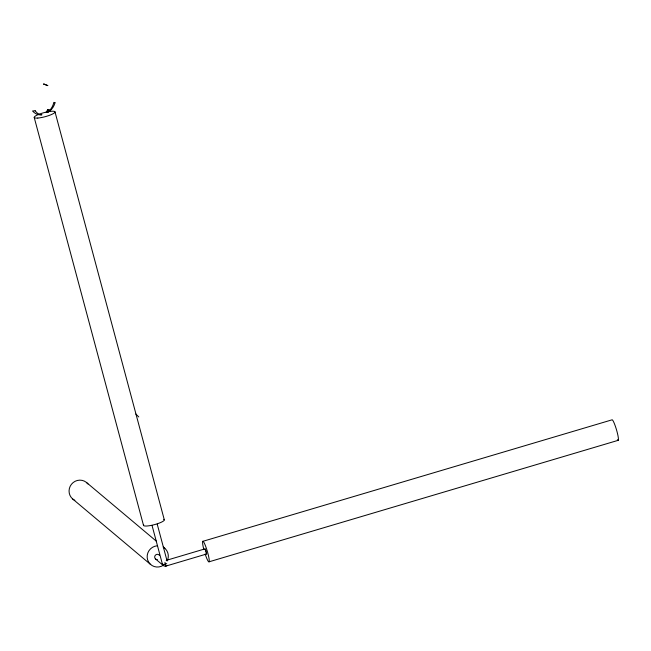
<?xml version="1.0" encoding="UTF-8"?>
<svg xmlns="http://www.w3.org/2000/svg" width="651" height="651" viewBox="0 0 651 651"><rect width="100%" height="100%" fill="white"/><g stroke="black" fill="none" stroke-linecap="round" stroke-linejoin="round"><path stroke-width="0.98" d="M205.081 549.143L206.098 550.779L206.668 553.985L165.745 566.134L165.037 564.799M165.745 566.134L164.963 562.301M202.713 541.372L611.899 419.871A10.766 1.432 73.5 0 1 616.912 431.239A10.766 1.432 73.5 0 1 617.351 439.702M166.208 560.389L205.179 548.817M209.101 561.797L618.295 440.296M206.668 553.985L205.96 552.65M86.705 482.66L156.297 541.144M163.255 546.986L164.801 548.288M155.516 558.965L163.328 565.532M72.57 498.894L150.666 564.531M135.839 414.036L138.777 416.949M205.358 550.689L205.537 551.356M54.993 111.834L164.296 519.775M157.216 524.136L167.104 561.04M152.025 525.39L162.433 564.238M34.218 117.481L143.521 525.422M74.849 500.399A10.766 10.457 -50 0 1 71.455 484.263A10.766 10.457 -50 0 1 87.966 483.978M163.328 547.214A10.766 10.457 -50 0 1 167.559 560.096M163.515 565.149A10.766 10.457 -50 0 1 147.671 560.006A10.766 10.457 -50 0 1 157.16 545.807M163.751 519.352A10.766 2.108 -15 0 1 154.653 524.584A10.766 2.108 -15 0 1 143.684 524.812M203.853 549.542A10.766 1.432 73.5 0 1 204.202 542.926A10.766 1.432 73.5 0 1 209.223 560.023A10.766 1.432 73.5 0 1 205.163 554.009M157.42 559.624A2.694 2.612 -50 0 1 154.979 555.791A2.694 2.612 -50 0 1 159.56 555.49M167.071 565.28A2.694 2.612 -50 0 1 162.595 564.384M166.729 563.587A2.694 0.529 -15 0 1 163.564 564.441A2.694 0.529 -15 0 1 162.571 564.067M47.71 109.677L46.148 112.306L46.937 112.241L49.232 109.555L47.71 109.677M35.178 110.776L32.55 110.996A15.665 11.824 88.3 0 0 41.168 114.836L41.949 114.771A15.665 8.886 82.9 0 1 35.178 110.776M44.187 84.199L43.503 83.987L47.881 85.623L44.187 84.199M55.009 102.752L53.83 102.386A15.665 13.964 -81.9 0 1 47.523 112.265L47.881 112.379A15.665 15.144 -55.9 0 0 55.018 102.752M37.782 118.059A10.766 2.108 -15 0 0 54.83 112.444A10.766 2.108 -15 0 0 41.2 113.477A10.766 2.108 -15 0 0 37.782 118.059"/></g></svg>
